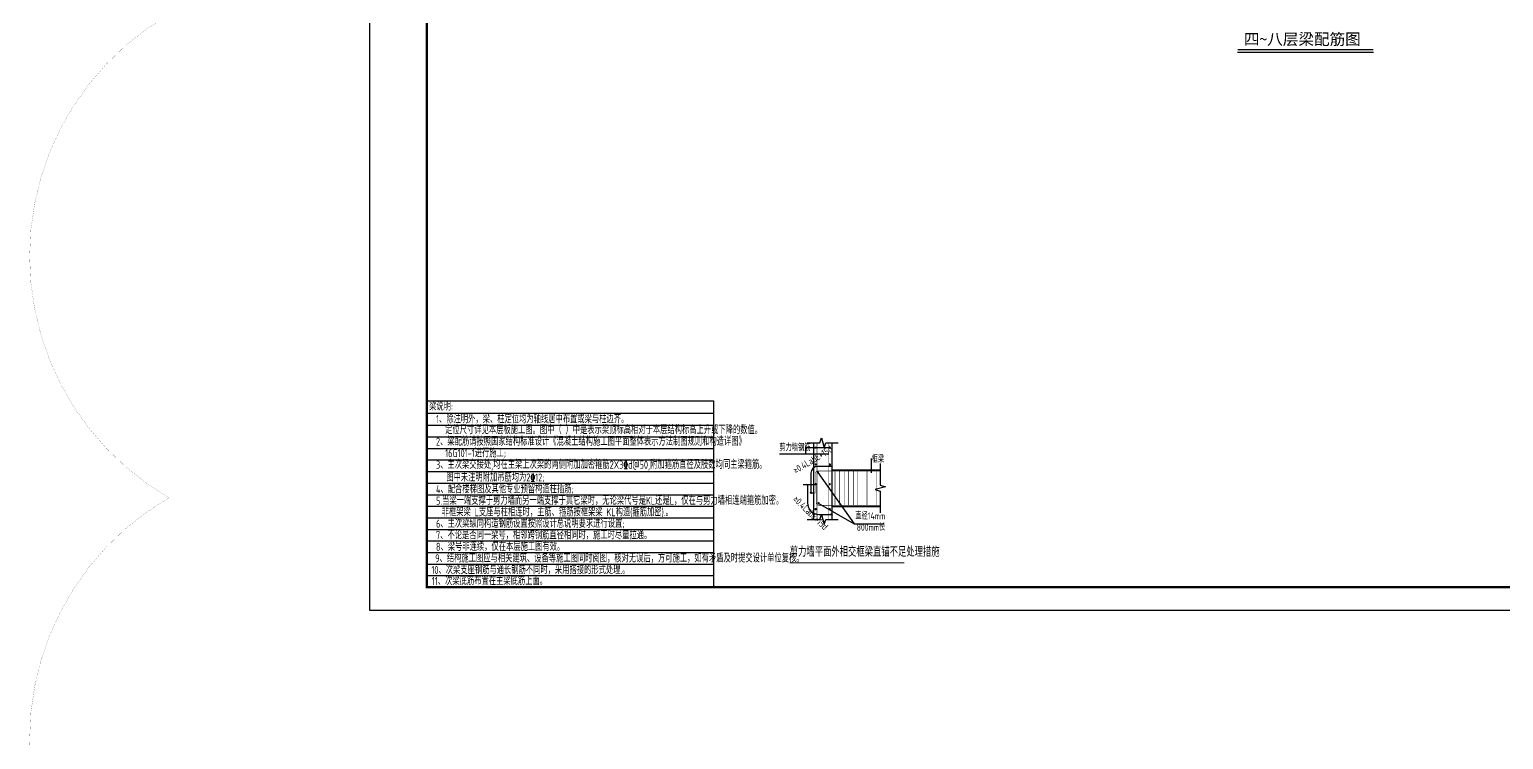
# Model space of a CAD drawing. Extents: x -812054 to 22247, y -644080 to 1003627.
# Drawn here: x -282496 to -218009, y -399653 to -368612 of the extents above; entities that cross this region are included whole.
import ezdxf
from ezdxf.enums import TextEntityAlignment as Align

# ---------------------------------------------------------------- set-up
doc = ezdxf.new("R2010")
doc.units = 0
doc.header["$LTSCALE"] = 1000
doc.layers.get('0').update_dxf_attribs({"linetype": 'CONTINUOUS'})
for name, color, linetype in [('-TK', 7, 'CONTINUOUS'), ('DIM', 2, 'CONTINUOUS'), ('LINK', 6, 'CONTINUOUS'), ('REIND', 1, 'CONTINUOUS'), ('S-引出线', 40, 'CONTINUOUS'), ('S-文字', 7, 'CONTINUOUS'), ('S-表格线', 54, 'CONTINUOUS'), ('TEXT', 2, 'CONTINUOUS'), ('THIN', 7, 'CONTINUOUS')]:
    doc.layers.add(name, color=color, linetype=linetype)
doc.layers.add('审图修改', color=2, linetype='CONTINUOUS', plot=False)
doc.styles.add('-宋体', font='', dxfattribs={"width": 0.7, "height": 300, "bigfont": '宋体.TTF'})
doc.styles.add('TSSD_Norm', font='Tssdeng.shx', dxfattribs={"bigfont": 'tssdchn.shx'})
doc.styles.add('TSSD_REIN', font='tssdeng.shx', dxfattribs={"width": 0.7, "height": 300, "bigfont": 'tssdchn.shx'})
doc.styles.get('-宋体').set_extended_font_data('SimSun')

# ---------------------------------------------------------------- blocks, each defined once
blk = doc.blocks.new('A1')
blk.add_lwpolyline([(0, 59400), (0, 0), (84100, 0), (84100, 59400)], close=True)
at = {"const_width": 100}
blk.add_lwpolyline([(2500, 58400), (2500, 1000), (83100, 1000), (83100, 58400)], close=True, dxfattribs=at)
blk = doc.blocks.new('A$C2E181E2C')
at = {"linetype": 'Continuous'}
for points in [[(1215, 5268), (1765, 5268), (1835, 5488), (1955, 5048), (2025, 5268), (2575, 5268)], [(1495, 5268), (1495, 1922)], [(2295, 5268), (2295, 1922)], [(2295, 4091), (4415, 4091)], [(4415, 4371), (4415, 3421), (4635, 3351), (4195, 3231), (4415, 3161), (4415, 2211)], [(1215, 1922), (1765, 1922), (1835, 2142), (1955, 1702), (2025, 1922), (2575, 1922)], [(2295, 2491), (4415, 2491)]]:
    blk.add_lwpolyline(points, dxfattribs=at)
at = {"linetype": 'Continuous', "const_width": 50}
blk.add_lwpolyline([(453, 25), (5462, 25)], dxfattribs=at)
at = {"layer": 'DIM'}
for p, q in [((1378, 3941), (1378, 3062)), ((2295, 4241), (1678, 4241)), ((1546, 3430), (1042, 3430)), ((1226, 3430), (1226, 2641)), ((1726, 2141), (2295, 2141))]:
    blk.add_line(p, q, dxfattribs=at)
at = {"layer": 'DIM', "const_width": 30}
for points in [[(2232, 4284), (2336, 4212)], [(1164, 3473), (1267, 3401)], [(1324, 3111), (1428, 3039)], [(2243, 2177), (2347, 2104)]]:
    blk.add_lwpolyline(points, dxfattribs=at)
at = {"layer": 'DIM'}
blk.add_lwpolyline([(1532, 3062), (1341, 3062)], dxfattribs=at)
for centre, radius, start, end in [((1678, 3941), 300, 90, 180), ((1726, 2641), 500, 180, 270)]:
    blk.add_arc(centre, radius, start, end, dxfattribs=at)
at = {"layer": 'LINK', "color": 1, "const_width": 25}
for points in [[(1641, 5268), (1641, 1922)], [(2162, 5268), (2162, 1922)], [(2432, 4041), (2432, 2541)], [(2632, 4041), (2632, 2541)], [(2832, 4041), (2832, 2541)], [(3032, 4041), (3032, 2541)], [(3232, 4041), (3232, 2541)], [(3432, 4041), (3432, 2541)], [(3832, 4041), (3832, 2541)], [(4232, 4041), (4232, 2541)]]:
    blk.add_lwpolyline(points, dxfattribs=at)
for points in [[(4415, 4041), (1678, 4041, 0.414214), (1578, 3941), (1578, 3062)], [(1607, 3430), (1607, 2641, 0.300979), (1726, 2541), (4415, 2541)]]:
    blk.add_lwpolyline(points, format="xyb", dxfattribs=at)
at = {"layer": 'REIND', "const_width": 50}
for points in [[(1608, 5058, 1), (1558, 5058, 1)], [(2226, 5058, 1), (2176, 5058, 1)], [(1610, 4324, 1), (1560, 4324, 1)], [(1703, 3978, 1), (1653, 3978, 1)], [(2228, 4324, 1), (2178, 4324, 1)], [(1608, 3461, 1), (1558, 3461, 1)], [(2226, 3461, 1), (2176, 3461, 1)], [(1742, 2629, 1), (1692, 2629, 1)], [(1608, 2370, 1), (1558, 2370, 1)], [(2226, 2370, 1), (2176, 2370, 1)]]:
    blk.add_lwpolyline(points, format="xyb", close=True, dxfattribs=at)
at = {"layer": 'THIN'}
for p, q in [((2162, 4767), (0, 4767)), ((2226, 5058), (1138, 5058)), ((1138, 5058), (1138, 4767)), ((1678, 3978), (3271, 1732)), ((1692, 2629), (3271, 1732)), ((3271, 1732), (4577, 1732))]:
    blk.add_line(p, q, dxfattribs=at)
blk.add_lwpolyline([(4015, 4584), (4015, 3965)], dxfattribs=at)
at = {"layer": 'TEXT', "color": 0, "style": 'TSSD_Norm', "width": 0.7}
blk.add_text('剪力墙平面外相交框梁直锚不足处理措施', height=400, dxfattribs=at).set_placement((454, 172), align=Align.BOTTOM_LEFT)
at = {"layer": 'THIN', "style": 'TSSD_REIN', "width": 0.7}
for s, p in [('剪力墙钢筋', (-2, 4818)), ('框梁', (4036, 4317)), ('直径14mm', (3321, 1833)), ('800mm长', (3383, 1337))]:
    blk.add_text(s, height=300, dxfattribs=at).set_placement(p, align=Align.BOTTOM_LEFT)
for rotation, p in [(31.43006, (766, 3828)), (316.06206, (504, 2706))]:
    blk.add_text('≥0.4LabE+15d', height=300, rotation=rotation, dxfattribs=at).set_placement(p, align=Align.BOTTOM_LEFT)

msp = doc.modelspace()

# ---------------------------------------------------------------- linework, layer by layer
at = {"layer": 'S-引出线', "color": 3, "const_width": 56}
msp.add_lwpolyline([(-229640.6, -369490.76), (-223702.08, -369490.76)], dxfattribs=at)
at = {"layer": 'S-引出线', "color": 3}
msp.add_lwpolyline([(-229640.6, -369602.76), (-223702.08, -369602.76)], dxfattribs=at)
at = {"layer": 'S-表格线'}
for p, q in [((-265113.63, -384846.67), (-265113.63, -392993.17)), ((-265113.63, -384846.67), (-252574.37, -384846.67)), ((-252574.37, -384846.67), (-252574.37, -392993.17)), ((-265113.63, -385381.42), (-252574.37, -385381.42)), ((-265113.63, -385916.17), (-252574.37, -385916.17)), ((-265113.63, -386421.67), (-252574.37, -386421.67)), ((-265113.63, -386927.17), (-252574.37, -386927.17)), ((-265113.63, -387432.67), (-252574.37, -387432.67)), ((-265113.63, -387938.17), (-252574.37, -387938.17)), ((-265113.63, -388443.67), (-252574.37, -388443.67)), ((-265113.63, -388949.17), (-252574.37, -388949.17)), ((-265113.63, -389454.67), (-252574.37, -389454.67)), ((-265113.63, -389960.17), (-252574.37, -389960.17)), ((-265113.63, -390465.67), (-252574.37, -390465.67)), ((-265113.63, -390971.17), (-252574.37, -390971.17)), ((-265113.63, -391476.67), (-252574.37, -391476.67)), ((-265113.63, -391982.17), (-252574.37, -391982.17)), ((-265113.63, -392487.67), (-252574.37, -392487.67)), ((-265113.63, -392993.17), (-252574.37, -392993.17))]:
    msp.add_line(p, q, dxfattribs=at)
at = {"layer": '审图修改', "const_width": 5}
msp.add_lwpolyline([(-276393.13, -473554.74, -0.57735027), (-276393.13, -452436.51, -0.57735027), (-276393.13, -431318.29, -0.57735027), (-276393.13, -410200.06, -0.57735027), (-276393.13, -389081.84, -0.57735027), (-276393.13, -367963.61, -0.57735027), (-276393.13, -346845.39, -0.57735027), (-276393.13, -325727.17, -0.57735027)], format="xyb", dxfattribs=at)

# ---------------------------------------------------------------- block references
at = {"layer": '-TK'}
msp.add_blockref('A1', (-267613.63, -393993.17), dxfattribs=at)
msp.add_blockref('A$C2E181E2C', (-249687.24, -391952.05))

# ---------------------------------------------------------------- texts
at = {"layer": 'S-文字', "style": '-宋体'}
msp.add_text('四~八层梁配筋图', height=500, dxfattribs=at).set_placement((-229368.12, -369284.24))
at = {"layer": 'S-文字', "style": 'TSSD_REIN', "width": 0.7}
for s, p in [('梁说明:  ', (-265010.54, -385266.44)), ('1、除注明外，梁、柱定位均为轴线居中布置或梁与柱边齐。', (-264710.69, -385821.85)), ('定位尺寸详见本层板施工图。图中（ ）中是表示梁顶标高相对于本层结构标高上升或下降的数值。', (-264307.9, -386298.1)), ('2、梁配筋请按照国家结构标准设计《混凝土结构施工图平面整体表示方法制图规则和构造详图》', (-264710.69, -386803.6)), ('3、主次梁交接处,均在主梁上次梁的两侧附加加密箍筋2X3\x84d@50,附加箍筋直径及肢数均同主梁箍筋。', (-264710.69, -387814.6)), ('16G101-1进行施工;', (-264307.68, -387309.1)), ('图中未注明附加吊筋均为2%%13212;', (-264263.04, -388371.44)), ('4、配合楼梯图及其他专业预留构造柱插筋;', (-264710.69, -388882.35)), ('5.当梁一端支撑于剪力墙而另一端支撑于其它梁时，无论梁代号是KL还是L，仅在与剪力墙相连端箍筋加密。', (-264710.69, -389387.85)), ('非框架梁 L支座与柱相连时，主筋、箍筋按框架梁 KL构造(箍筋加密).。', (-264463.57, -389891.54)), ('6、主次梁纵向构造钢筋设置按照设计总说明要求进行设置;', (-264710.69, -390390.35)), ('7、不论是否同一梁号，相邻跨钢筋直径相同时，施工时尽量拉通。', (-264710.69, -390895.85)), ('8、梁号非连续，仅在本层施工图有效。', (-264710.69, -391401.35)), ('10、次梁支座钢筋与通长钢筋不同时，采用搭接的形式处理.。', (-264912.34, -392418.13)), ('9、结构施工图应与相关建筑、设备等施工图同时阅图，核对无误后，方可施工，如有矛盾及时提交设计单位复核。', (-264746.39, -391906.85)), ('11、次梁底筋布置在主梁底筋上面。', (-264893.65, -392899.08))]:
    msp.add_text(s, height=350, dxfattribs=at).set_placement(p)

doc.saveas('drawing.dxf')
